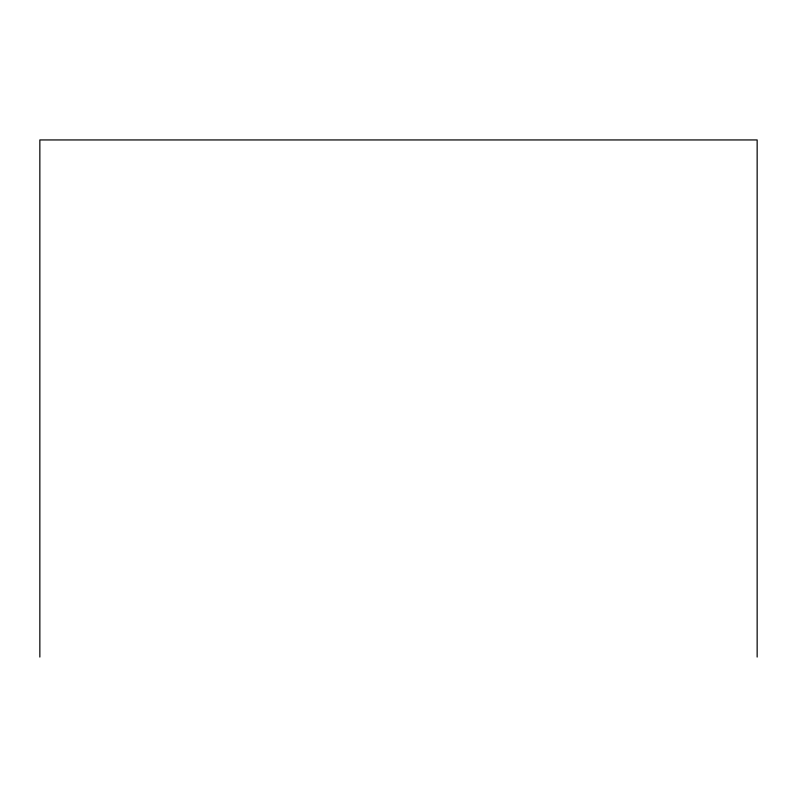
<?xml version="1.0" encoding="UTF-8"?>
<svg xmlns="http://www.w3.org/2000/svg" width="797" height="797" viewBox="0 0 797 797"><rect width="100%" height="100%" fill="white"/><g stroke="black" fill="none" stroke-linecap="round" stroke-linejoin="round"><path stroke-width="1.2" d="M757.15 657.057L757.15 139.943L39.85 139.943L39.85 657.057"/></g></svg>
